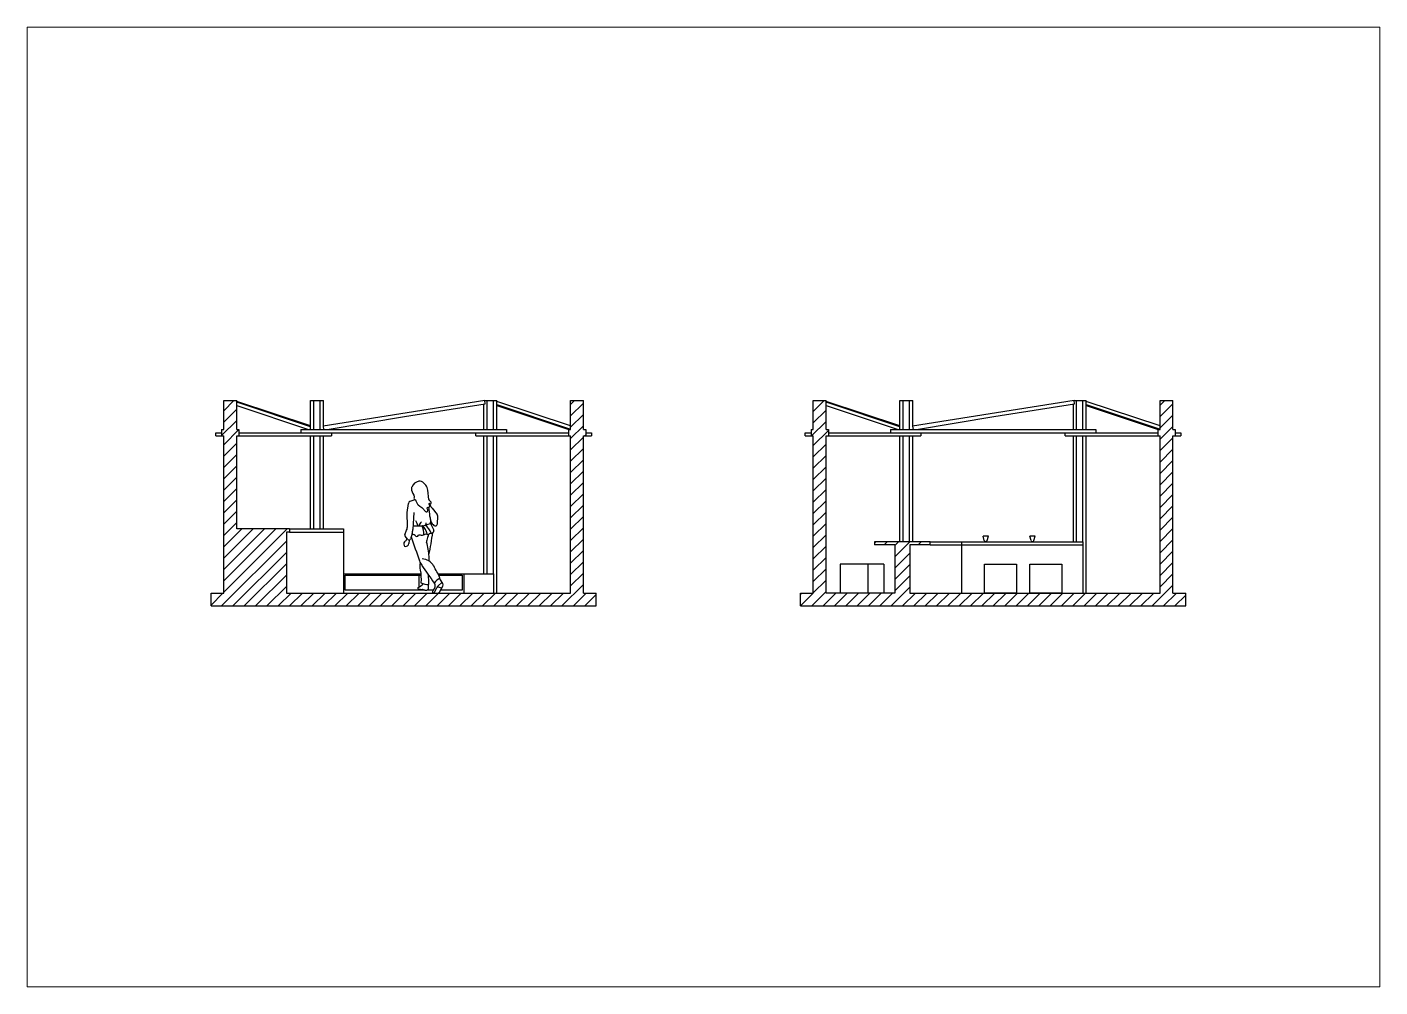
# Paper-space layout 'Layout1' of a CAD drawing. Header units: metres, sheet in millimetres. Extents: x -1 to 421, y -1 to 298.
# The model-space entities are those that its viewports show. They can reach past a viewport. Long polylines and large blocks are cut down to what shows.
import ezdxf

# ---------------------------------------------------------------- set-up
doc = ezdxf.new("R2010")
doc.units = ezdxf.units.M
for name, color, linetype in [('ANTIKEIMENA', 4, 'Continuous'), ('PROVOLES TOIXON', 120, 'Continuous'), ('xats', 7, 'Continuous'), ('YPOSTILOMATA', 141, 'Continuous')]:
    doc.layers.add(name, color=color, linetype=linetype)

msp = doc.modelspace()

# ---------------------------------------------------------------- hatches: boundary and pattern name
at = {"layer": 'xats', "transparency": 33554528}
h = msp.add_hatch(dxfattribs=at)
h.set_pattern_fill('ANSI31', color=256, scale=100)
h.set_pattern_definition([(45, (8054.742, -51252.465), (-8.8388348, 8.8388348), [])])
h.paths.add_polyline_path([(-595.8, 161.9), (-590.8, 161.9), (-590.8, 166.9), (-673.2, 166.9), (-673.2, 311.9), (-669.7, 311.9), (-669.7, 321.9), (-673.2, 321.9), (-673.2, 366.9), (-678.2, 366.9), (-688.2, 366.9), (-693.2, 366.9), (-693.2, 321.9), (-696.7, 321.9), (-696.7, 311.9), (-693.2, 311.9), (-693.2, 66.9), (-713.2, 66.9), (-713.2, 46.9), (-113.2, 46.9), (-113.2, 66.9), (-263.2, 66.9), (-563.2, 66.9), (-595.8, 66.9)])
h.paths.add_polyline_path([(-133.2, 311.9), (-129.7, 311.9), (-129.7, 321.9), (-133.2, 321.9), (-133.2, 366.9), (-153.2, 366.9), (-153.2, 321.9), (-156.7, 321.9), (-156.7, 311.9), (-153.2, 311.9), (-153.2, 66.9), (-133.2, 66.9)], flags=17)
h.paths.add_polyline_path([(244.8, 311.9), (248.2, 311.9), (248.2, 321.9), (244.8, 321.9), (244.8, 366.9), (239.8, 366.9), (229.8, 366.9), (224.8, 366.9), (224.8, 321.9), (221.3, 321.9), (221.3, 311.9), (224.8, 311.9), (224.8, 66.9), (204.8, 66.9), (204.8, 46.9), (804.8, 46.9), (804.8, 66.9), (784.8, 66.9), (784.8, 311.9), (788.2, 311.9), (788.2, 321.9), (784.8, 321.9), (784.8, 366.9), (764.8, 366.9), (764.8, 321.9), (761.3, 321.9), (761.3, 311.9), (764.8, 311.9), (764.8, 66.9), (654.8, 66.9), (375.1, 66.9), (375.1, 141.9), (406.8, 141.9), (406.8, 146.9), (320.2, 146.9), (320.2, 141.9), (352, 141.9), (352, 66.9), (244.8, 66.9)])

# ---------------------------------------------------------------- linework, layer by layer
at = {"layer": 'ANTIKEIMENA'}
for p, q in [((-558.2, 327.4), (-673.2, 365.6)), ((-558.2, 325.9), (-673.2, 364.2)), ((-673.2, 359.1), (-561.2, 321.9)), ((-287, 366.9), (-538.6, 326.8)), ((-411.8, 341.9), (-286.1, 362)), ((-286.1, 362), (-287, 366.9)), ((-153.2, 327.4), (-268.2, 365.7)), ((-268.2, 360.6), (-153.2, 322.4)), ((-268.2, 359.2), (-156.1, 321.9)), ((359.8, 327.4), (244.8, 365.6)), ((359.8, 325.9), (244.8, 364.2)), ((244.8, 359.1), (356.7, 321.9)), ((631, 366.9), (379.3, 326.8)), ((506.1, 341.9), (631.8, 362)), ((631.8, 362), (631, 366.9)), ((764.8, 327.4), (649.8, 365.7)), ((649.8, 360.6), (764.8, 322.4)), ((649.8, 359.2), (761.9, 321.9)), ((-532.3, 321.9), (-411.8, 341.9)), ((385.6, 321.9), (506.1, 341.9)), ((-705.8, 316.9), (-696.7, 316.9)), ((-705.8, 311.9), (-705.8, 316.9)), ((-669.7, 316.9), (-548.6, 316.9)), ((-573.2, 321.9), (-253.2, 321.9)), ((-573.2, 321.9), (-573.2, 316.9)), ((-573.2, 321), (-573.2, 316.9)), ((-548.6, 316.9), (-308.9, 316.9)), ((-538.6, 326.8), (-537.8, 321.9)), ((-525.6, 316.9), (-525.6, 311.9)), ((-405, 316.9), (-299.3, 316.9)), ((-300.8, 311.9), (-300.8, 316.9)), ((-299.3, 316.9), (-287.2, 316.9)), ((-287.2, 316.9), (-156.7, 316.9)), ((-268.2, 321.9), (-253.2, 321.9)), ((-253.2, 321.9), (-253.2, 316.9)), ((-129.7, 316.9), (-120.6, 316.9)), ((-120.6, 316.9), (-120.6, 311.9)), ((212.2, 316.9), (221.3, 316.9)), ((212.2, 311.9), (212.2, 316.9)), ((248.2, 316.9), (369.4, 316.9)), ((344.8, 321.9), (664.8, 321.9)), ((344.8, 321.9), (344.8, 316.9)), ((344.8, 321), (344.8, 316.9)), ((369.4, 316.9), (609, 316.9)), ((379.3, 326.8), (380.1, 321.9)), ((392.4, 316.9), (392.4, 311.9)), ((513, 316.9), (618.6, 316.9)), ((617.2, 311.9), (617.2, 316.9)), ((618.6, 316.9), (630.8, 316.9)), ((630.8, 316.9), (761.3, 316.9)), ((649.8, 321.9), (664.8, 321.9)), ((664.8, 321.9), (664.8, 316.9)), ((788.2, 316.9), (797.4, 316.9)), ((797.4, 316.9), (797.4, 311.9)), ((-705.8, 311.9), (-696.7, 311.9)), ((-669.7, 311.9), (-548.7, 311.9)), ((-548.7, 311.9), (-525.6, 311.9)), ((-300.8, 311.9), (-299.3, 311.9)), ((-299.3, 311.9), (-287.2, 311.9)), ((-287.2, 311.9), (-156.7, 311.9)), ((-129.7, 311.9), (-120.6, 311.9)), ((212.2, 311.9), (221.3, 311.9)), ((248.2, 311.9), (369.3, 311.9)), ((369.3, 311.9), (392.4, 311.9)), ((617.2, 311.9), (618.6, 311.9)), ((618.6, 311.9), (630.8, 311.9)), ((630.8, 311.9), (761.3, 311.9)), ((788.2, 311.9), (797.4, 311.9)), ((-374, 213), (-375.8, 227.1)), ((-373.3, 211.6), (-370.6, 208.4)), ((-407.7, 192.6), (-405.9, 206.7)), ((-397.5, 192.4), (-398.9, 166.2)), ((-384, 199.2), (-379.4, 194.3)), ((-372.9, 206.2), (-370.1, 201)), ((-590.8, 166.9), (-507, 166.9)), ((-590.8, 161.9), (-507, 161.9)), ((-507, 166.9), (-507, 66.9)), ((-411.3, 157.9), (-408.6, 165)), ((-406.6, 150.5), (-411, 155.8)), ((-404.7, 149.6), (-405.1, 144.1)), ((-400.1, 159.1), (-402.4, 151.4)), ((-391.2, 155.8), (-390.1, 157)), ((406.8, 146.9), (455.8, 146.9)), ((406.8, 141.9), (644.8, 141.9)), ((455.8, 146.9), (644.8, 146.9)), ((455.8, 146.9), (455.8, 66.9)), ((644.8, 146.9), (644.8, 66.9)), ((-373.4, 116.6), (-373.7, 124.2)), ((266.5, 111.9), (266.5, 66.9)), ((334.8, 111.9), (266.5, 111.9)), ((309.8, 111.9), (309.8, 66.9)), ((334.8, 111.9), (334.8, 66.9)), ((-507, 96.9), (-386.6, 96.9)), ((-389.5, 94.8), (-389.5, 76.3)), ((-359.8, 96.9), (-273.2, 96.9)), ((-352.4, 81.7), (-357.6, 90)), ((-319.4, 96.9), (-319.4, 66.9)), ((-273.2, 96.9), (-273.2, 66.9)), ((-389.5, 73.3), (-389.5, 71.5)), ((-375.2, 80.2), (-374.8, 74.7)), ((-365.8, 67), (-361.4, 75.6)), ((-353.5, 83.4), (-359.4, 78.3)), ((-357.6, 68.4), (-352.4, 77.7))]:
    msp.add_line(p, q, dxfattribs=at)
at = {"layer": 'ANTIKEIMENA', "ltscale": 50}
for p, q in [((491.1, 148.9), (489.2, 155.5)), ((497.5, 155.5), (489.2, 155.5)), ((495.6, 148.9), (497.5, 155.5)), ((563.9, 148.9), (561.9, 155.5)), ((570.2, 155.5), (561.9, 155.5)), ((568.3, 148.9), (570.2, 155.5))]:
    msp.add_line(p, q, dxfattribs=at)
at = {"layer": 'ANTIKEIMENA'}
for points in [[(-400.4, 232.2, 0.084182), (-400.9, 230.4, 0.18287), (-397.5, 219.6, -0.283338), (-397, 215.8, 0.448165), (-395.5, 212.3)], [(-396, 212.5), (-403.4, 209.9, 0.282655), (-405.9, 206.7)], [(-407.4, 172), (-407.8, 190.6, -0.037671), (-407.7, 192.6)], [(-384, 199.2, 0.102796), (-385.1, 200, -0.239171), (-393.5, 210.1)], [(-379.4, 194.3, 1.049582), (-376.1, 197.7, -0.724707), (-374.8, 200.7, 0.865126), (-373.7, 205.3)], [(-370.1, 201, 0.049332), (-369, 199.3), (-361, 189.6)], [(-360.7, 174.7), (-360.1, 187, 0.186753), (-361, 189.6)], [(-371.6, 175.3), (-367.8, 168.2, -0.058164), (-366.2, 163.8)], [(-410.2, 148.3, 0.410382), (-412.6, 141.1, 0.232949), (-410.9, 139.7)], [(-390.1, 157, -0.309962), (-387.5, 157.5, 0.279999), (-380.5, 158.4)], [(-380.5, 158.4, -0.388449), (-376.3, 158.2, 0.513903), (-374.1, 158.5)], [(-387.5, 102.7, -0.066473), (-386.2, 82.9, 0.123785), (-374.2, 80.3, 0.03216), (-374.6, 95.2)], [(-390.6, 75.8, 0.770533), (-390.2, 73.4), (-384.1, 72.7)], [(-374.8, 74.7, -0.533602), (-379.5, 71.2), (-383.5, 72.6)], [(-366.3, 67), (-360.3, 66.9, 0.277321), (-357.6, 68.4)]]:
    msp.add_lwpolyline(points, format="xyb", dxfattribs=at)
for points in [[(541.5, 66.9), (491.5, 66.9), (491.5, 111.9), (541.5, 111.9)], [(611.8, 66.9), (561.8, 66.9), (561.8, 111.9), (611.8, 111.9)]]:
    msp.add_lwpolyline(points, close=True, dxfattribs=at)
for points in [[(-380.4, 71.5), (-504.3, 71.5), (-504.3, 94.8), (-386.3, 94.8)], [(-374.6, 94.8), (-374.3, 94.8)], [(-358.8, 94.8), (-321.9, 94.8), (-321.9, 71.5), (-355.9, 71.5)], [(-366.5, 71.5), (-376.5, 71.5)]]:
    msp.add_lwpolyline(points, dxfattribs=at)
for centre, radius, start, end in [((-386.5, 226.4), 15.1, 101.6633, 157.4814), ((-388.2, 235), 6.37, 62.9455, 101.6633), ((-393.4, 224.9), 17.8, 7.2664, 62.9455), ((-396.5, 209.4), 3.09, 12.8609, 71.4651), ((-371.2, 213.4), 2.78, 187.2664, 221.0092), ((-373.5, 205.9), 0.615, 41.46, 248.4617), ((-480.5, 180.9), 108.4, 2.8914, 10.5542), ((-371.8, 207.4), 1.61, 221.46, 41.0092), ((-425.5, 171.6), 18.2, 338.8266, 1.4085), ((-392, 228.6), 57.1, 263.362, 290.9524), ((-423.3, 163.3), 33.3, 14.3806, 29.0304), ((-366.1, 158.8), 27.3, 134.9881, 152.0934), ((-405, 160.2), 23.4, 353.661, 30.244), ((-409.8, 149.6), 34.4, 14.9862, 41.0205), ((-407.6, 142.5), 41.4, 25.413, 47.193), ((-423.7, 188), 47.3, 341.554, 345.524), ((-367.6, 186.6), 4.7, 182.8914, 202.4437), ((-382.7, 180.3), 11.7, 355.8605, 22.4437), ((-385.5, 179.2), 14.4, 344.3038, 358.7899), ((-368.4, 179.3), 2.63, 175.8605, 211.7984), ((-349.7, 190.9), 24.7, 211.7984, 228.6152), ((-363.9, 174.8), 3.21, 228.6152, 357.33), ((-409.3, 157.1), 2.18, 158.8265, 219.5297), ((-412, 151.8), 3.85, 296.9404, 8.9368), ((-404.7, 152), 2.46, 219.5297, 343.676), ((9648.5, 3593.5), 10622.1, 198.8912, 199.1046), ((-402.5, 146.1), 12.8, 48.5355, 79.6416), ((-429.5, 167.8), 30.7, 343.676, 357.0018), ((-392.7, 157.2), 2.06, 228.5355, 315.5463), ((-372.7, 147.7), 4.9, 161.4885, 196.2716), ((4008.3, -1319.1), 4624.9, 161.372, 161.4885), ((-371.9, 157.4), 2.45, 98.2229, 153.1099), ((-1063.7, 263.1), 703.3, 348.8063, 351.6789), ((-374.2, 173.5), 13.8, 278.223, 301.3713), ((-368, 163.3), 1.86, 301.3713, 14.1225), ((-409.9, 144.5), 4.83, 258.6425, 356.0855), ((-468.7, 119.7), 95.1, 2.603, 16.2716), ((-362.3, 126.1), 27.8, 199.1046, 214.9663), ((-353.4, 109.4), 34.7, 171.1932, 191.1369), ((2904.4, 2410.5), 4014, 214.9663, 215.447), ((-385.3, 98.6), 21.6, 29.4491, 87.2259), ((-351.6, 125), 22.1, 182.1938, 182.603), ((-671.9, -63.2), 350.8, 26.0196, 29.4491), ((-329.9, 51.7), 47.2, 124.5531, 139.1992), ((-398, 93.4), 19.1, 292.8659, 321.7851), ((-384.4, 69.8), 2.88, 71.2315, 83.3276), ((-366.3, 68.9), 1.92, 133.9881, 268.5742), ((-375.4, 78.5), 11.3, 313.9881, 24.7063), ((-353.5, 71.6), 8.89, 131.4324, 153.1397), ((-372.5, 19.1), 58.7, 71.6491, 78.534), ((-355.7, 79.6), 3.86, 330.5734, 31.8718)]:
    msp.add_arc(centre, radius, start, end, dxfattribs=at)
at = {"layer": 'ANTIKEIMENA', "ltscale": 50}
for centre in [(493.3, 149.6), (566.1, 149.6)]:
    msp.add_arc(centre, 2.31, 196.4774, 343.5226, dxfattribs=at)
at = {"layer": 'PROVOLES TOIXON'}
for p, q in [((-558.2, 366.9), (-553.2, 366.9)), ((-558.2, 321.9), (-558.2, 366.9)), ((-553.2, 366.9), (-543.2, 366.9)), ((-553.2, 321.9), (-553.2, 366.9)), ((-543.2, 366.9), (-538.2, 366.9)), ((-543.2, 321.9), (-543.2, 366.9)), ((-538.2, 326.9), (-538.2, 366.9)), ((-288.2, 322), (-288.2, 361.6)), ((-287, 366.9), (-283.2, 366.9)), ((-283.2, 321.9), (-283.2, 366.9)), ((-283.2, 366.9), (-271.8, 366.9)), ((-273.2, 366.9), (-268.2, 366.9)), ((-273.2, 321.9), (-273.2, 366.9)), ((-268.2, 321.9), (-268.2, 366.9)), ((359.8, 366.9), (364.8, 366.9)), ((359.8, 321.9), (359.8, 366.9)), ((364.8, 366.9), (374.8, 366.9)), ((364.8, 321.9), (364.8, 366.9)), ((374.8, 366.9), (379.8, 366.9)), ((374.8, 321.9), (374.8, 366.9)), ((379.8, 326.9), (379.8, 366.9)), ((629.8, 322), (629.8, 361.6)), ((631, 366.9), (634.8, 366.9)), ((634.8, 321.9), (634.8, 366.9)), ((634.8, 366.9), (646.2, 366.9)), ((644.8, 366.9), (649.8, 366.9)), ((644.8, 321.9), (644.8, 366.9)), ((649.8, 321.9), (649.8, 366.9)), ((-558.2, 166.9), (-558.2, 311.9)), ((-553.2, 166.9), (-553.2, 311.9)), ((-543.2, 166.9), (-543.2, 311.9)), ((-538.2, 166.9), (-538.2, 311.9)), ((-288.2, 96.9), (-288.2, 311.9)), ((-283.2, 96.9), (-283.2, 311.9)), ((-273.2, 96.9), (-273.2, 311.9)), ((-268.2, 66.9), (-268.2, 311.9)), ((359.8, 146.9), (359.8, 311.9)), ((364.8, 146.9), (364.8, 311.9)), ((374.8, 146.9), (374.8, 311.9)), ((379.8, 146.9), (379.8, 311.9)), ((629.8, 146.9), (629.8, 311.9)), ((634.8, 146.9), (634.8, 311.9)), ((644.8, 146.9), (644.8, 311.9)), ((649.8, 66.9), (649.8, 311.9))]:
    msp.add_line(p, q, dxfattribs=at)
at = {"layer": 'YPOSTILOMATA'}
for p, q in [((-693.2, 366.9), (-688.2, 366.9)), ((-693.2, 321.9), (-693.2, 366.9)), ((-688.2, 366.9), (-678.2, 366.9)), ((-678.2, 366.9), (-673.2, 366.9)), ((-673.2, 321.9), (-673.2, 366.9)), ((-153.2, 366.9), (-133.2, 366.9)), ((-153.2, 321.9), (-153.2, 366.9)), ((-133.2, 321.9), (-133.2, 366.9)), ((224.8, 366.9), (229.8, 366.9)), ((224.8, 321.9), (224.8, 366.9)), ((229.8, 366.9), (239.8, 366.9)), ((239.8, 366.9), (244.8, 366.9)), ((244.8, 321.9), (244.8, 366.9)), ((764.8, 366.9), (784.8, 366.9)), ((764.8, 321.9), (764.8, 366.9)), ((784.8, 321.9), (784.8, 366.9)), ((-696.7, 321.9), (-696.7, 311.9)), ((-696.7, 321.9), (-693.2, 321.9)), ((-673.2, 321.9), (-669.7, 321.9)), ((-669.7, 321.9), (-669.7, 311.9)), ((-156.7, 321.9), (-156.7, 311.9)), ((-156.7, 321.9), (-153.2, 321.9)), ((-133.2, 321.9), (-129.7, 321.9)), ((-129.7, 321.9), (-129.7, 311.9)), ((221.3, 321.9), (221.3, 311.9)), ((221.3, 321.9), (224.8, 321.9)), ((244.8, 321.9), (248.2, 321.9)), ((248.2, 321.9), (248.2, 311.9)), ((761.3, 321.9), (761.3, 311.9)), ((761.3, 321.9), (764.8, 321.9)), ((784.8, 321.9), (788.2, 321.9)), ((788.2, 321.9), (788.2, 311.9)), ((-696.7, 311.9), (-693.2, 311.9)), ((-693.2, 66.9), (-693.2, 311.9)), ((-673.2, 166.9), (-673.2, 311.9)), ((-673.2, 311.9), (-669.7, 311.9)), ((-156.7, 311.9), (-153.2, 311.9)), ((-153.2, 66.9), (-153.2, 311.9)), ((-133.2, 66.9), (-133.2, 311.9)), ((-133.2, 311.9), (-129.7, 311.9)), ((221.3, 311.9), (224.8, 311.9)), ((224.8, 66.9), (224.8, 311.9)), ((244.8, 66.9), (244.8, 311.9)), ((244.8, 311.9), (248.2, 311.9)), ((761.3, 311.9), (764.8, 311.9)), ((764.8, 66.9), (764.8, 311.9)), ((784.8, 66.9), (784.8, 311.9)), ((784.8, 311.9), (788.2, 311.9)), ((-590.8, 166.9), (-673.2, 166.9)), ((-595.8, 161.9), (-595.8, 66.9)), ((-590.8, 161.9), (-595.8, 161.9)), ((-590.8, 166.9), (-590.8, 161.9)), ((406.8, 146.9), (320.2, 146.9)), ((320.2, 146.9), (320.2, 141.9)), ((352, 141.9), (320.2, 141.9)), ((352, 141.9), (352, 66.9)), ((406.8, 141.9), (375.1, 141.9)), ((375.1, 141.9), (375.1, 66.9)), ((406.8, 141.9), (406.8, 146.9)), ((-713.2, 46.9), (-713.2, 66.9)), ((-713.2, 66.9), (-693.2, 66.9)), ((-595.8, 66.9), (-563.2, 66.9)), ((-563.2, 66.9), (-263.2, 66.9)), ((-263.2, 66.9), (-153.2, 66.9)), ((-133.2, 66.9), (-113.2, 66.9)), ((-113.2, 46.9), (-113.2, 66.9)), ((204.8, 46.9), (204.8, 66.9)), ((204.8, 66.9), (224.8, 66.9)), ((352, 66.9), (244.8, 66.9)), ((375.1, 66.9), (654.8, 66.9)), ((654.8, 66.9), (764.8, 66.9)), ((784.8, 66.9), (804.8, 66.9)), ((804.8, 46.9), (804.8, 66.9)), ((-713.2, 46.9), (-113.2, 46.9)), ((204.8, 46.9), (804.8, 46.9))]:
    msp.add_line(p, q, dxfattribs=at)

psp = doc.layouts.get("Layout1")

# ---------------------------------------------------------------- viewports
at = {"layer": '0'}
psp.add_viewport(center=(210, 148.29), size=(421.39, 299.2032), view_center_point=(53.78, 201.07), view_height=1496.0162, dxfattribs=at)

doc.saveas('drawing.dxf')
